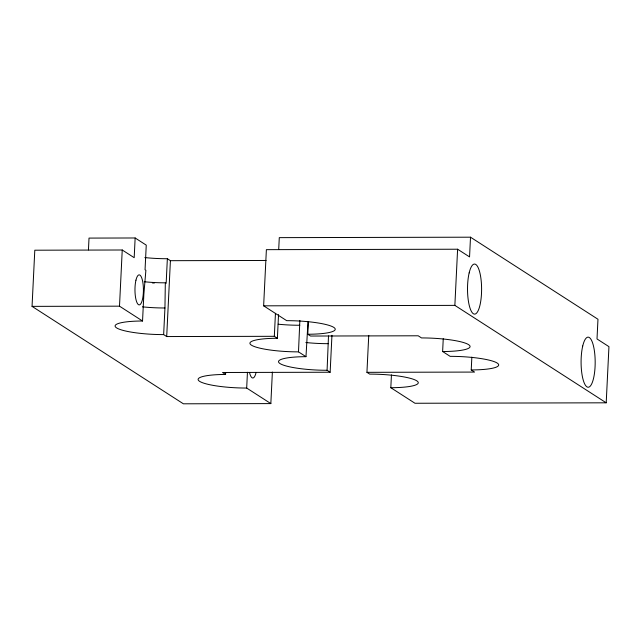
<?xml version="1.0" encoding="UTF-8"?>
<svg xmlns="http://www.w3.org/2000/svg" width="641" height="641" viewBox="0 0 641 641"><rect width="100%" height="100%" fill="white"/><g stroke="black" fill="none" stroke-linecap="round" stroke-linejoin="round"><path stroke-width="0.96" d="M278.539 314.627L277.385 338.272L274.324 336.309L166.7 336.557L163.647 334.594L164.945 307.984L165.322 282.817A35.047 6.025 2.8 0 1 144.281 281.736M308.017 321.405L305.981 356.684L298.49 351.861L299.86 320.412M331.95 335.299L330.147 372.237L327.086 370.274L328.504 335.924M272.377 372.068L270.839 403.598L183.39 403.806L32.05 306.366L34.798 250.206L122.239 249.998L134.185 257.69L135.147 237.979L89.019 238.091L88.442 249.918M135.147 237.979L146.252 245.134L145.05 269.765L145.884 270.302L143.848 294.403L142.542 321.005L119.498 306.166L122.239 249.998M144.826 257.578A38.051 6.546 2.8 0 0 167.357 258.724L166.155 283.354L165.322 282.817M166.7 336.557L170.41 260.687L167.357 258.724M270.839 403.598L246.681 388.045A38.051 6.546 2.8 0 1 199.607 381.339A38.051 6.546 2.8 0 1 225.576 374.456L225.672 372.485M246.681 388.045L247.45 372.277M308.417 321.445L307.792 334.249A38.051 6.546 2.8 0 0 333.753 327.375A38.051 6.546 2.8 0 0 286.687 320.668L263.635 305.829L266.384 249.661L457.61 249.221L469.549 256.905L470.51 237.194L279.284 237.643L278.707 249.469M274.324 336.309L275.454 313.345M391.443 374.897L390.818 387.709A38.051 6.546 2.8 0 0 416.778 380.826A38.051 6.546 2.8 0 0 369.713 374.12L366.94 372.333L368.743 335.395M471.856 357.125L471.231 369.937A38.051 6.546 2.8 0 0 497.192 363.054A38.051 6.546 2.8 0 0 450.126 356.348L442.627 351.524L443.252 338.712M470.51 237.194L597.973 319.258L597.011 338.961L608.95 346.653L606.202 402.812L454.862 305.38L457.61 249.221M170.41 260.687L266.079 260.462M32.05 306.366L119.498 306.166M263.635 305.829L454.862 305.38M330.147 372.237L222.515 372.493L225.576 374.456M366.94 372.333L474.564 372.076L471.231 369.937M606.202 402.812L414.975 403.261L390.818 387.709M307.792 334.249L310.565 336.044L418.188 335.788L421.522 337.935A38.051 6.546 2.8 0 1 468.587 344.642A38.051 6.546 2.8 0 1 442.627 351.524M328.392 343.672A38.051 6.546 2.8 0 1 305.861 342.526M327.086 370.274A38.051 6.546 2.8 0 1 280.021 363.567A38.051 6.546 2.8 0 1 305.981 356.684M298.49 351.861A38.051 6.546 2.8 0 1 251.416 345.154A38.051 6.546 2.8 0 1 277.385 338.272M299.788 325.251A38.051 6.546 2.8 0 1 278.21 324.21M256.015 372.717A15.023 4.231 89.9 0 1 249.541 372.597M163.647 334.594A38.051 6.546 2.8 0 1 116.582 327.88A38.051 6.546 2.8 0 1 142.542 321.005M164.945 307.984A38.051 6.546 2.8 0 1 142.422 306.839M154.361 283.05A38.051 6.546 2.8 0 1 152.374 282.929M469.156 272.914A25.039 7.043 89.9 0 0 473.354 313.729A25.039 7.043 89.9 0 0 481.175 280.654A25.039 7.043 89.9 0 0 469.156 272.914M582.725 346.028A25.039 7.043 89.9 0 0 586.932 386.852A25.039 7.043 89.9 0 0 594.752 353.768A25.039 7.043 89.9 0 0 582.725 346.028M135.948 280.173A15.023 4.231 89.9 0 0 138.472 304.659A15.023 4.231 89.9 0 0 143.167 284.812A15.023 4.231 89.9 0 0 135.948 280.173"/></g></svg>
